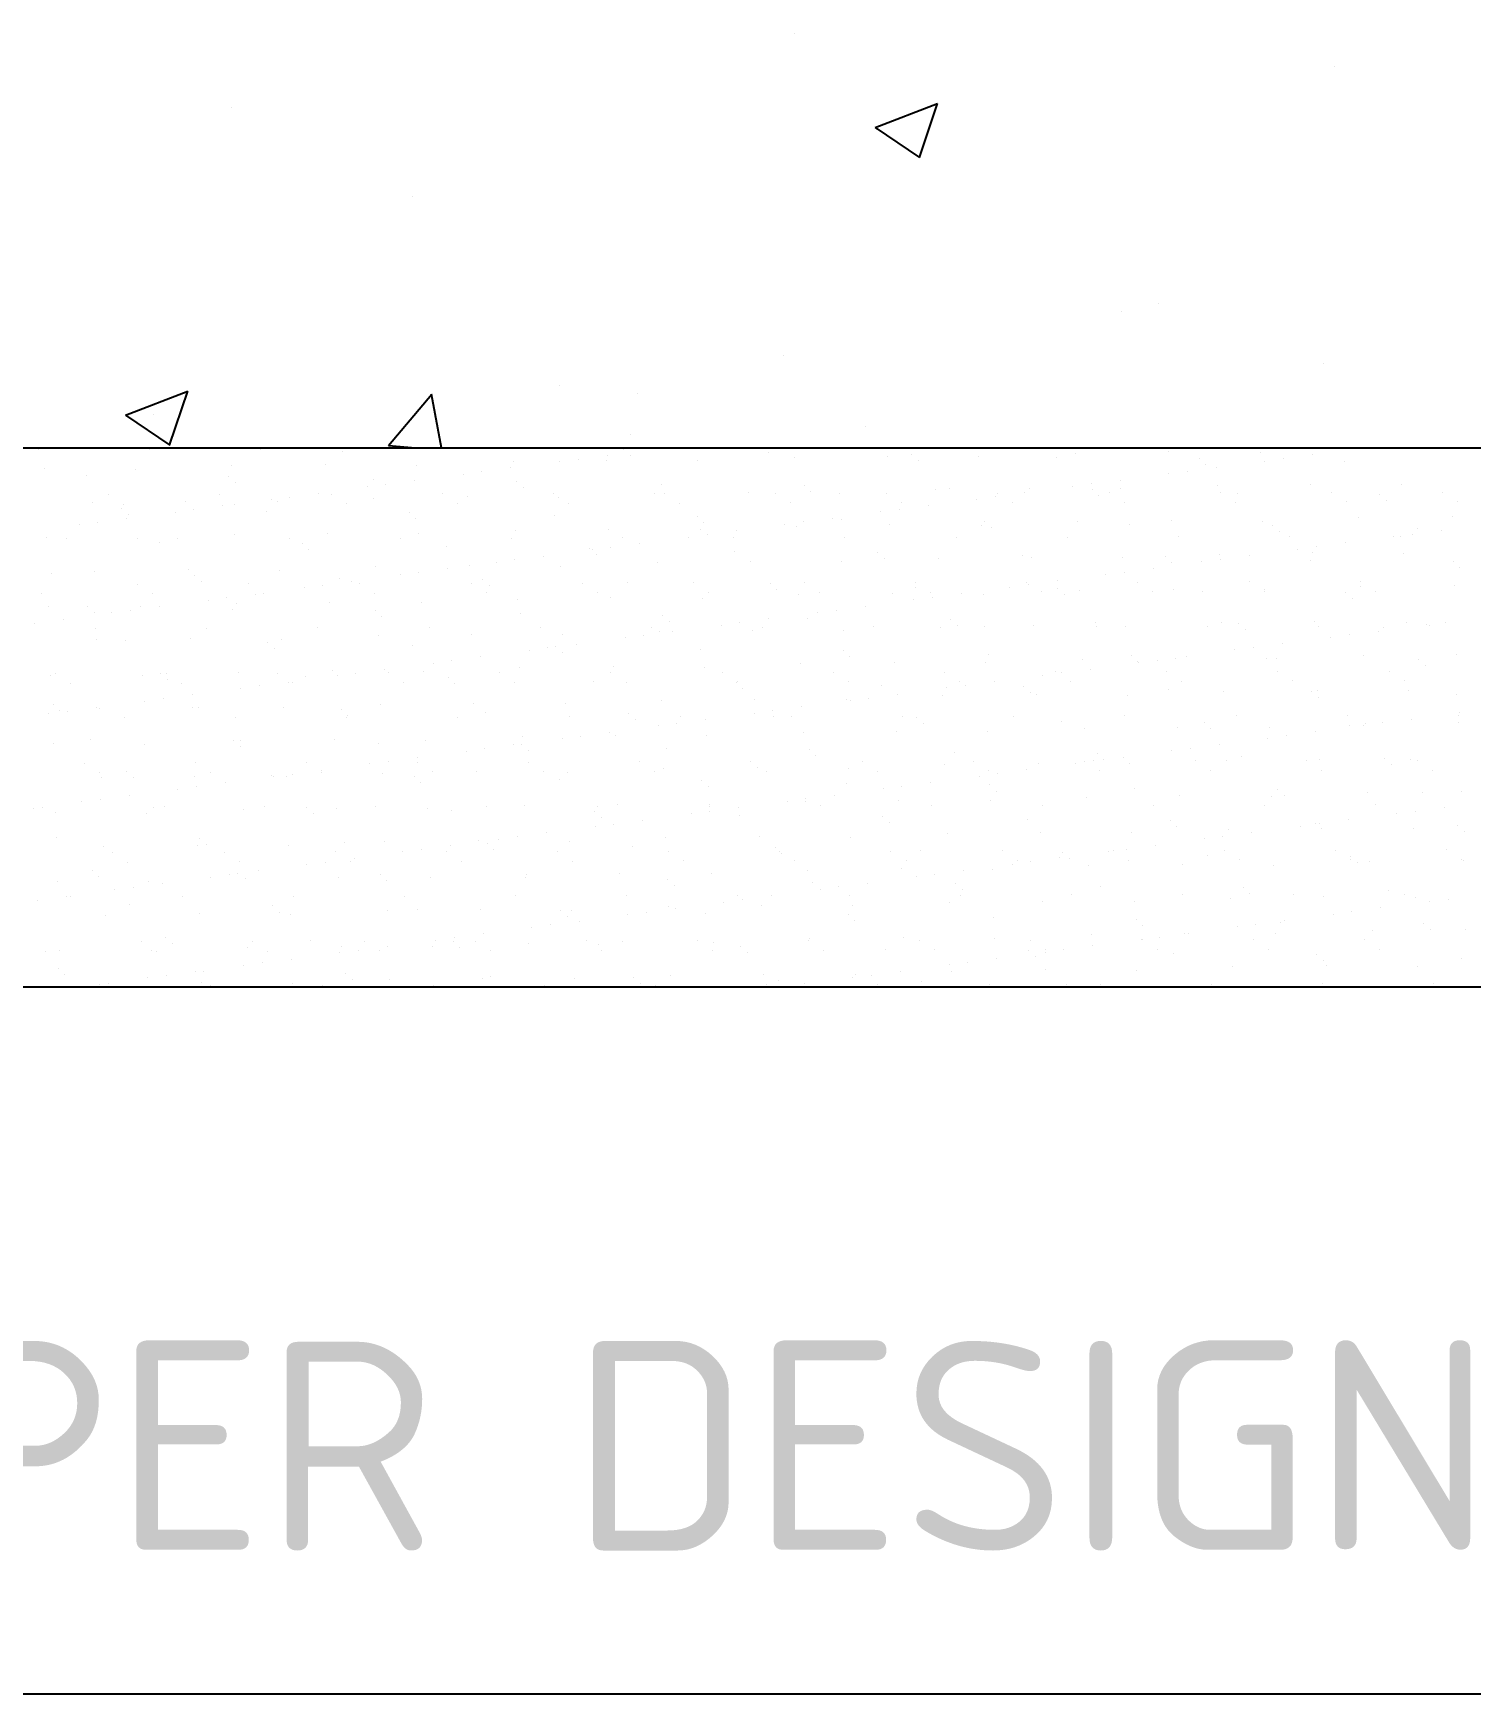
# Model space of a CAD drawing. Header units: metres. Extents: x 516 to 666, y 54 to 108.
# Drawn here: x 596.3427 to 596.6788, y 86.6701 to 87.0582 of the extents above; entities that cross this region are included whole.
import ezdxf

# ---------------------------------------------------------------- set-up
doc = ezdxf.new("R2010")
doc.units = ezdxf.units.M
doc.header["$LTSCALE"] = 30
doc.header["$MEASUREMENT"] = 0
doc.layers.get('0').update_dxf_attribs({"linetype": 'CONTINUOUS'})
doc.styles.add('dim', font='isocpeur.ttf')

msp = doc.modelspace()

# ---------------------------------------------------------------- linework, layer by layer
for p, q in [((596.52079, 87.05823), (596.52079, 87.05823)), ((596.64694, 87.05043), (596.64694, 87.05043)), ((596.38903, 87.04089), (596.38903, 87.04089)), ((596.53958, 87.03621), (596.55419, 87.04182)), ((596.54992, 87.02921), (596.55415, 87.04182)), ((596.53958, 87.03621), (596.54996, 87.02921)), ((596.53982, 87.03574), (596.53982, 87.03574)), ((596.43147, 87.0201), (596.43147, 87.0201)), ((596.59714, 86.99323), (596.59714, 86.99323)), ((596.60578, 86.99496), (596.60578, 86.99496)), ((596.51813, 86.98283), (596.51813, 86.98283)), ((596.6444, 86.98098), (596.6444, 86.98098)), ((596.36429, 86.96892), (596.3789, 86.97453)), ((596.37464, 86.96193), (596.37887, 86.97453)), ((596.42584, 86.96188), (596.4359, 86.97387)), ((596.43818, 86.96133), (596.43587, 86.97387)), ((596.4659, 86.97595), (596.4659, 86.97595)), ((596.48412, 86.97407), (596.48412, 86.97407)), ((596.36429, 86.96892), (596.37467, 86.96192)), ((596.37095, 86.96904), (596.37095, 86.96904)), ((596.53729, 86.96629), (596.53729, 86.96629)), ((595.9055, 86.96133), (596.98572, 86.96133)), ((596.34386, 86.96092), (596.34386, 86.96092)), ((596.36985, 86.96097), (596.36985, 86.96097)), ((596.39583, 86.96102), (596.39583, 86.96102)), ((596.42182, 86.96106), (596.42182, 86.96106)), ((596.42584, 86.96188), (596.43212, 86.96133)), ((596.44745, 86.96116), (596.44745, 86.96116)), ((596.44781, 86.96111), (596.44781, 86.96111)), ((596.47379, 86.96116), (596.47379, 86.96116)), ((596.48085, 86.96087), (596.48085, 86.96087)), ((596.48231, 86.96433), (596.48231, 86.96433)), ((596.48824, 86.96107), (596.48824, 86.96107)), ((596.49978, 86.96121), (596.49978, 86.96121)), ((596.52577, 86.96125), (596.52577, 86.96125)), ((596.55175, 86.9613), (596.55175, 86.9613)), ((596.65211, 86.96108), (596.65211, 86.96108)), ((596.65317, 86.96117), (596.65317, 86.96117)), ((596.3892, 86.95713), (596.3892, 86.95713)), ((596.41104, 86.95741), (596.41104, 86.95741)), ((596.41511, 86.96048), (596.41511, 86.96048)), ((596.43239, 86.9573), (596.43239, 86.9573)), ((596.45493, 86.95812), (596.45493, 86.95812)), ((596.46577, 86.95811), (596.46577, 86.95811)), ((596.47012, 86.95868), (596.47012, 86.95868)), ((596.47677, 86.9584), (596.47677, 86.9584)), ((596.4769, 86.95957), (596.4769, 86.95957)), ((596.48238, 86.95946), (596.48238, 86.95946)), ((596.49812, 86.95829), (596.49812, 86.95829)), ((596.51473, 86.96013), (596.51473, 86.96013)), ((596.52065, 86.9591), (596.52065, 86.9591)), ((596.5425, 86.95938), (596.5425, 86.95938)), ((596.54812, 86.95984), (596.54812, 86.95984)), ((596.54966, 86.95843), (596.54966, 86.95843)), ((596.56384, 86.95928), (596.56384, 86.95928)), ((596.582, 86.95911), (596.582, 86.95911)), ((596.58638, 86.96009), (596.58638, 86.96009)), ((596.60823, 86.96037), (596.60823, 86.96037)), ((596.61539, 86.95882), (596.61539, 86.95882)), ((596.61693, 86.95741), (596.61693, 86.95741)), ((596.62957, 86.96027), (596.62957, 86.96027)), ((596.6307, 86.95822), (596.6307, 86.95822)), ((596.63505, 86.95879), (596.63505, 86.95879)), ((596.64183, 86.95968), (596.64183, 86.95968)), ((596.64928, 86.95808), (596.64928, 86.95808)), ((596.34531, 86.95642), (596.34531, 86.95642)), ((596.35509, 86.95486), (596.35509, 86.95486)), ((596.36666, 86.95632), (596.36666, 86.95632)), ((596.38849, 86.95457), (596.38849, 86.95457)), ((596.39002, 86.95316), (596.39002, 86.95316)), ((596.42237, 86.95383), (596.42237, 86.95383)), ((596.43198, 86.95366), (596.43198, 86.95366)), ((596.44331, 86.95515), (596.44331, 86.95515)), ((596.44766, 86.95572), (596.44766, 86.95572)), ((596.45444, 86.95662), (596.45444, 86.95662)), ((596.45576, 86.95354), (596.45576, 86.95354)), ((596.59691, 86.95377), (596.59691, 86.95377)), ((596.60824, 86.95526), (596.60824, 86.95526)), ((596.61259, 86.95583), (596.61259, 86.95583)), ((596.61937, 86.95672), (596.61937, 86.95672)), ((596.3604, 86.95039), (596.3604, 86.95039)), ((596.38638, 86.95043), (596.38638, 86.95043)), ((596.39839, 86.94924), (596.39839, 86.94924)), ((596.40273, 86.94981), (596.40273, 86.94981)), ((596.40952, 86.9507), (596.40952, 86.9507)), ((596.41237, 86.95048), (596.41237, 86.95048)), ((596.42085, 86.95219), (596.42085, 86.95219)), ((596.42232, 86.94958), (596.42232, 86.94958)), ((596.42519, 86.95277), (596.42519, 86.95277)), ((596.43836, 86.95053), (596.43836, 86.95053)), ((596.44417, 86.94986), (596.44417, 86.94986)), ((596.4573, 86.95214), (596.4573, 86.95214)), ((596.46435, 86.95058), (596.46435, 86.95058)), ((596.46551, 86.94976), (596.46551, 86.94976)), ((596.48805, 86.95057), (596.48805, 86.95057)), ((596.48964, 86.95281), (596.48964, 86.95281)), ((596.49033, 86.95062), (596.49033, 86.95062)), ((596.5099, 86.95085), (596.5099, 86.95085)), ((596.51632, 86.95067), (596.51632, 86.95067)), ((596.52303, 86.95252), (596.52303, 86.95252)), ((596.52457, 86.95111), (596.52457, 86.95111)), ((596.53124, 86.95075), (596.53124, 86.95075)), ((596.54231, 86.95072), (596.54231, 86.95072)), ((596.55378, 86.95156), (596.55378, 86.95156)), ((596.55692, 86.95178), (596.55692, 86.95178)), ((596.56332, 86.94934), (596.56332, 86.94934)), ((596.56766, 86.94992), (596.56766, 86.94992)), ((596.56829, 86.95076), (596.56829, 86.95076)), ((596.57445, 86.95081), (596.57445, 86.95081)), ((596.57562, 86.95184), (596.57562, 86.95184)), ((596.58578, 86.9523), (596.58578, 86.9523)), ((596.59012, 86.95287), (596.59012, 86.95287)), ((596.59031, 86.9515), (596.59031, 86.9515)), ((596.59185, 86.95009), (596.59185, 86.95009)), ((596.59428, 86.95081), (596.59428, 86.95081)), ((596.59697, 86.95174), (596.59697, 86.95174)), ((596.61951, 86.95255), (596.61951, 86.95255)), ((596.62027, 86.95086), (596.62027, 86.95086)), ((596.62419, 86.95076), (596.62419, 86.95076)), ((596.64135, 86.95283), (596.64135, 86.95283)), ((596.64625, 86.95091), (596.64625, 86.95091)), ((596.65758, 86.95047), (596.65758, 86.95047)), ((596.6627, 86.95272), (596.6627, 86.95272)), ((596.67224, 86.95095), (596.67224, 86.95095)), ((596.3566, 86.94859), (596.3566, 86.94859)), ((596.3634, 86.94725), (596.3634, 86.94725)), ((596.36392, 86.94814), (596.36392, 86.94814)), ((596.36494, 86.94584), (596.36494, 86.94584)), ((596.37593, 86.94628), (596.37593, 86.94628)), ((596.37844, 86.94887), (596.37844, 86.94887)), ((596.38027, 86.94685), (596.38027, 86.94685)), ((596.38705, 86.94775), (596.38705, 86.94775)), ((596.3899, 86.94819), (596.3899, 86.94819)), ((596.39728, 86.94651), (596.39728, 86.94651)), ((596.39979, 86.94877), (596.39979, 86.94877)), ((596.41589, 86.94824), (596.41589, 86.94824)), ((596.43067, 86.94622), (596.43067, 86.94622)), ((596.44188, 86.94829), (596.44188, 86.94829)), ((596.46456, 86.94548), (596.46456, 86.94548)), ((596.46786, 86.94833), (596.46786, 86.94833)), ((596.49385, 86.94838), (596.49385, 86.94838)), ((596.51984, 86.94843), (596.51984, 86.94843)), ((596.54086, 86.94639), (596.54086, 86.94639)), ((596.5452, 86.94696), (596.5452, 86.94696)), ((596.54583, 86.94848), (596.54583, 86.94848)), ((596.55198, 86.94785), (596.55198, 86.94785)), ((596.57181, 86.94852), (596.57181, 86.94852)), ((596.5978, 86.94857), (596.5978, 86.94857)), ((596.62379, 86.94862), (596.62379, 86.94862)), ((596.64977, 86.94866), (596.64977, 86.94866)), ((596.65912, 86.94906), (596.65912, 86.94906)), ((596.67448, 86.94528), (596.67448, 86.94528)), ((596.67576, 86.94871), (596.67576, 86.94871)), ((596.35346, 86.94332), (596.35346, 86.94332)), ((596.35781, 86.94389), (596.35781, 86.94389)), ((596.36459, 86.94479), (596.36459, 86.94479)), ((596.41157, 86.94133), (596.41157, 86.94133)), ((596.43221, 86.94481), (596.43221, 86.94481)), ((596.45545, 86.94204), (596.45545, 86.94204)), ((596.47729, 86.94232), (596.47729, 86.94232)), ((596.49795, 86.9452), (596.49795, 86.9452)), ((596.49864, 86.94221), (596.49864, 86.94221)), ((596.49949, 86.94379), (596.49949, 86.94379)), ((596.50706, 86.94194), (596.50706, 86.94194)), ((596.51839, 86.94343), (596.51839, 86.94343)), ((596.52118, 86.94303), (596.52118, 86.94303)), ((596.52274, 86.944), (596.52274, 86.944)), ((596.52952, 86.9449), (596.52952, 86.9449)), ((596.53183, 86.94446), (596.53183, 86.94446)), ((596.54302, 86.9433), (596.54302, 86.9433)), ((596.56437, 86.9432), (596.56437, 86.9432)), ((596.56522, 86.94417), (596.56522, 86.94417)), ((596.56676, 86.94276), (596.56676, 86.94276)), ((596.58691, 86.94401), (596.58691, 86.94401)), ((596.59911, 86.94343), (596.59911, 86.94343)), ((596.60875, 86.94429), (596.60875, 86.94429)), ((596.6301, 86.94419), (596.6301, 86.94419)), ((596.6325, 86.94315), (596.6325, 86.94315)), ((596.63404, 86.94174), (596.63404, 86.94174)), ((596.65264, 86.945), (596.65264, 86.945)), ((596.66638, 86.94241), (596.66638, 86.94241)), ((596.67199, 86.94205), (596.67199, 86.94205)), ((596.34584, 86.94034), (596.34584, 86.94034)), ((596.3506, 86.94003), (596.3506, 86.94003)), ((596.36718, 86.94024), (596.36718, 86.94024)), ((596.3722, 86.93918), (596.3722, 86.93918)), ((596.37659, 86.94007), (596.37659, 86.94007)), ((596.38972, 86.94105), (596.38972, 86.94105)), ((596.40257, 86.94012), (596.40257, 86.94012)), ((596.40559, 86.9389), (596.40559, 86.9389)), ((596.40713, 86.93749), (596.40713, 86.93749)), ((596.42856, 86.94017), (596.42856, 86.94017)), ((596.43291, 86.94123), (596.43291, 86.94123)), ((596.43947, 86.93816), (596.43947, 86.93816)), ((596.45455, 86.94022), (596.45455, 86.94022)), ((596.47286, 86.93787), (596.47286, 86.93787)), ((596.47347, 86.93752), (596.47347, 86.93752)), ((596.47781, 86.93809), (596.47781, 86.93809)), ((596.48053, 86.94026), (596.48053, 86.94026)), ((596.4846, 86.93898), (596.4846, 86.93898)), ((596.49593, 86.94047), (596.49593, 86.94047)), ((596.50027, 86.94105), (596.50027, 86.94105)), ((596.50652, 86.94031), (596.50652, 86.94031)), ((596.53251, 86.94036), (596.53251, 86.94036)), ((596.55849, 86.9404), (596.55849, 86.9404)), ((596.58448, 86.94045), (596.58448, 86.94045)), ((596.61047, 86.9405), (596.61047, 86.9405)), ((596.63645, 86.94055), (596.63645, 86.94055)), ((596.6384, 86.93762), (596.6384, 86.93762)), ((596.64274, 86.9382), (596.64274, 86.9382)), ((596.64953, 86.93909), (596.64953, 86.93909)), ((596.66086, 86.94058), (596.66086, 86.94058)), ((596.66244, 86.94059), (596.66244, 86.94059)), ((596.6652, 86.94115), (596.6652, 86.94115)), ((596.44469, 86.93378), (596.44469, 86.93378)), ((596.45101, 86.93456), (596.45101, 86.93456)), ((596.45535, 86.93513), (596.45535, 86.93513)), ((596.46213, 86.93602), (596.46213, 86.93602)), ((596.46604, 86.93368), (596.46604, 86.93368)), ((596.4744, 86.93646), (596.4744, 86.93646)), ((596.48858, 86.93449), (596.48858, 86.93449)), ((596.50675, 86.93713), (596.50675, 86.93713)), ((596.51042, 86.93477), (596.51042, 86.93477)), ((596.53177, 86.93467), (596.53177, 86.93467)), ((596.54014, 86.93685), (596.54014, 86.93685)), ((596.54168, 86.93544), (596.54168, 86.93544)), ((596.55431, 86.93548), (596.55431, 86.93548)), ((596.57402, 86.93611), (596.57402, 86.93611)), ((596.57615, 86.93576), (596.57615, 86.93576)), ((596.5975, 86.93566), (596.5975, 86.93566)), ((596.60741, 86.93582), (596.60741, 86.93582)), ((596.60895, 86.93441), (596.60895, 86.93441)), ((596.61594, 86.93467), (596.61594, 86.93467)), ((596.62003, 86.93647), (596.62003, 86.93647)), ((596.62028, 86.93524), (596.62028, 86.93524)), ((596.62706, 86.93613), (596.62706, 86.93613)), ((596.6413, 86.93508), (596.6413, 86.93508)), ((596.64188, 86.93675), (596.64188, 86.93675)), ((596.66322, 86.93664), (596.66322, 86.93664)), ((596.67469, 86.9348), (596.67469, 86.9348)), ((596.34711, 86.93186), (596.34711, 86.93186)), ((596.35712, 86.93252), (596.35712, 86.93252)), ((596.37896, 86.93279), (596.37896, 86.93279)), ((596.3805, 86.93157), (596.3805, 86.93157)), ((596.38204, 86.93016), (596.38204, 86.93016)), ((596.40031, 86.93269), (596.40031, 86.93269)), ((596.41439, 86.93083), (596.41439, 86.93083)), ((596.41721, 86.93011), (596.41721, 86.93011)), ((596.42285, 86.9335), (596.42285, 86.9335)), ((596.42854, 86.9316), (596.42854, 86.9316)), ((596.43289, 86.93217), (596.43289, 86.93217)), ((596.43967, 86.93307), (596.43967, 86.93307)), ((596.44778, 86.93055), (596.44778, 86.93055)), ((596.48166, 86.92981), (596.48166, 86.92981)), ((596.49707, 86.92973), (596.49707, 86.92973)), ((596.52306, 86.92977), (596.52306, 86.92977)), ((596.54905, 86.92982), (596.54905, 86.92982)), ((596.57503, 86.92987), (596.57503, 86.92987)), ((596.58214, 86.93022), (596.58214, 86.93022)), ((596.59347, 86.93171), (596.59347, 86.93171)), ((596.59782, 86.93228), (596.59782, 86.93228)), ((596.60102, 86.92992), (596.60102, 86.92992)), ((596.6046, 86.93317), (596.6046, 86.93317)), ((596.62701, 86.92996), (596.62701, 86.92996)), ((596.65299, 86.93001), (596.65299, 86.93001)), ((596.67623, 86.93339), (596.67623, 86.93339)), ((596.34467, 86.9272), (596.34467, 86.9272)), ((596.36714, 86.92949), (596.36714, 86.92949)), ((596.37066, 86.92725), (596.37066, 86.92725)), ((596.38796, 86.92626), (596.38796, 86.92626)), ((596.39312, 86.92954), (596.39312, 86.92954)), ((596.39475, 86.92715), (596.39475, 86.92715)), ((596.39664, 86.9273), (596.39664, 86.9273)), ((596.40608, 86.92864), (596.40608, 86.92864)), ((596.41042, 86.92922), (596.41042, 86.92922)), ((596.41911, 86.92958), (596.41911, 86.92958)), ((596.42263, 86.92734), (596.42263, 86.92734)), ((596.4451, 86.92963), (596.4451, 86.92963)), ((596.44862, 86.92739), (596.44862, 86.92739)), ((596.44932, 86.92914), (596.44932, 86.92914)), ((596.45598, 86.92596), (596.45598, 86.92596)), ((596.47108, 86.92968), (596.47108, 86.92968)), ((596.4746, 86.92744), (596.4746, 86.92744)), ((596.47782, 86.92624), (596.47782, 86.92624)), ((596.49917, 86.92613), (596.49917, 86.92613)), ((596.50059, 86.92748), (596.50059, 86.92748)), ((596.51505, 86.92952), (596.51505, 86.92952)), ((596.51659, 86.92811), (596.51659, 86.92811)), ((596.5217, 86.92695), (596.5217, 86.92695)), ((596.52658, 86.92753), (596.52658, 86.92753)), ((596.54355, 86.92723), (596.54355, 86.92723)), ((596.54894, 86.92879), (596.54894, 86.92879)), ((596.55256, 86.92758), (596.55256, 86.92758)), ((596.55289, 86.92637), (596.55289, 86.92637)), ((596.55968, 86.92726), (596.55968, 86.92726)), ((596.56489, 86.92712), (596.56489, 86.92712)), ((596.57101, 86.92875), (596.57101, 86.92875)), ((596.57535, 86.92932), (596.57535, 86.92932)), ((596.57855, 86.92763), (596.57855, 86.92763)), ((596.58233, 86.9285), (596.58233, 86.9285)), ((596.58387, 86.92709), (596.58387, 86.92709)), ((596.58743, 86.92794), (596.58743, 86.92794)), ((596.60454, 86.92767), (596.60454, 86.92767)), ((596.60928, 86.92821), (596.60928, 86.92821)), ((596.61621, 86.92776), (596.61621, 86.92776)), ((596.63053, 86.92772), (596.63053, 86.92772)), ((596.63062, 86.92811), (596.63062, 86.92811)), ((596.6496, 86.92747), (596.6496, 86.92747)), ((596.65114, 86.92606), (596.65114, 86.92606)), ((596.65316, 86.92892), (596.65316, 86.92892)), ((596.65651, 86.92777), (596.65651, 86.92777)), ((596.675, 86.9292), (596.675, 86.9292)), ((596.34636, 86.92426), (596.34636, 86.92426)), ((596.35542, 86.92425), (596.35542, 86.92425)), ((596.35696, 86.92284), (596.35696, 86.92284)), ((596.36116, 86.92273), (596.36116, 86.92273)), ((596.3655, 86.9233), (596.3655, 86.9233)), ((596.36771, 86.92416), (596.36771, 86.92416)), ((596.37228, 86.92419), (596.37228, 86.92419)), ((596.38362, 86.92569), (596.38362, 86.92569)), ((596.3893, 86.92351), (596.3893, 86.92351)), ((596.39025, 86.92497), (596.39025, 86.92497)), ((596.41209, 86.92525), (596.41209, 86.92525)), ((596.42269, 86.92322), (596.42269, 86.92322)), ((596.43344, 86.92515), (596.43344, 86.92515)), ((596.45658, 86.92249), (596.45658, 86.92249)), ((596.48997, 86.9222), (596.48997, 86.9222)), ((596.52609, 86.92284), (596.52609, 86.92284)), ((596.53043, 86.92341), (596.53043, 86.92341)), ((596.53721, 86.9243), (596.53721, 86.9243)), ((596.54855, 86.92579), (596.54855, 86.92579)), ((596.34304, 86.92034), (596.34304, 86.92034)), ((596.34982, 86.92124), (596.34982, 86.92124)), ((596.35734, 86.91913), (596.35734, 86.91913)), ((596.38332, 86.91918), (596.38332, 86.91918)), ((596.40931, 86.91922), (596.40931, 86.91922)), ((596.42423, 86.92181), (596.42423, 86.92181)), ((596.4353, 86.91927), (596.4353, 86.91927)), ((596.46129, 86.91932), (596.46129, 86.91932)), ((596.48727, 86.91937), (596.48727, 86.91937)), ((596.4891, 86.91841), (596.4891, 86.91841)), ((596.49151, 86.92079), (596.49151, 86.92079)), ((596.49229, 86.91839), (596.49229, 86.91839)), ((596.50362, 86.91988), (596.50362, 86.91988)), ((596.50797, 86.92045), (596.50797, 86.92045)), ((596.51095, 86.91869), (596.51095, 86.91869)), ((596.51326, 86.91941), (596.51326, 86.91941)), ((596.51475, 86.92135), (596.51475, 86.92135)), ((596.52385, 86.92146), (596.52385, 86.92146)), ((596.53229, 86.91859), (596.53229, 86.91859)), ((596.53925, 86.91946), (596.53925, 86.91946)), ((596.55483, 86.9194), (596.55483, 86.9194)), ((596.55724, 86.92117), (596.55724, 86.92117)), ((596.55878, 86.91977), (596.55878, 86.91977)), ((596.56523, 86.91951), (596.56523, 86.91951)), ((596.57668, 86.91968), (596.57668, 86.91968)), ((596.59113, 86.92044), (596.59113, 86.92044)), ((596.59122, 86.91956), (596.59122, 86.91956)), ((596.59802, 86.91958), (596.59802, 86.91958)), ((596.61721, 86.9196), (596.61721, 86.9196)), ((596.62056, 86.92039), (596.62056, 86.92039)), ((596.62452, 86.92015), (596.62452, 86.92015)), ((596.62606, 86.91874), (596.62606, 86.91874)), ((596.6424, 86.92067), (596.6424, 86.92067)), ((596.64319, 86.91965), (596.64319, 86.91965)), ((596.65722, 86.9185), (596.65722, 86.9185)), ((596.6584, 86.91941), (596.6584, 86.91941)), ((596.66375, 86.92057), (596.66375, 86.92057)), ((596.66855, 86.91999), (596.66855, 86.91999)), ((596.66918, 86.9197), (596.66918, 86.9197)), ((596.6729, 86.92056), (596.6729, 86.92056)), ((596.35765, 86.91644), (596.35765, 86.91644)), ((596.36422, 86.91619), (596.36422, 86.91619)), ((596.37949, 86.91672), (596.37949, 86.91672)), ((596.39761, 86.9159), (596.39761, 86.9159)), ((596.39915, 86.91449), (596.39915, 86.91449)), ((596.40084, 86.91661), (596.40084, 86.91661)), ((596.42338, 86.91742), (596.42338, 86.91742)), ((596.43149, 86.91516), (596.43149, 86.91516)), ((596.44522, 86.9177), (596.44522, 86.9177)), ((596.46304, 86.91454), (596.46304, 86.91454)), ((596.46488, 86.91488), (596.46488, 86.91488)), ((596.46657, 86.9176), (596.46657, 86.9176)), ((596.46983, 86.91543), (596.46983, 86.91543)), ((596.48116, 86.91692), (596.48116, 86.91692)), ((596.48551, 86.91749), (596.48551, 86.91749)), ((596.62797, 86.91465), (596.62797, 86.91465)), ((596.63476, 86.91554), (596.63476, 86.91554)), ((596.64609, 86.91703), (596.64609, 86.91703)), ((596.65044, 86.9176), (596.65044, 86.9176)), ((596.43624, 86.91101), (596.43624, 86.91101)), ((596.44058, 86.91158), (596.44058, 86.91158)), ((596.44737, 86.91247), (596.44737, 86.91247)), ((596.4587, 86.91397), (596.4587, 86.91397)), ((596.46642, 86.91347), (596.46642, 86.91347)), ((596.49877, 86.91414), (596.49877, 86.91414)), ((596.52223, 86.91087), (596.52223, 86.91087)), ((596.53216, 86.91385), (596.53216, 86.91385)), ((596.53369, 86.91244), (596.53369, 86.91244)), ((596.54407, 86.91115), (596.54407, 86.91115)), ((596.56542, 86.91104), (596.56542, 86.91104)), ((596.56604, 86.91311), (596.56604, 86.91311)), ((596.58796, 86.91186), (596.58796, 86.91186)), ((596.59943, 86.91283), (596.59943, 86.91283)), ((596.60097, 86.91142), (596.60097, 86.91142)), ((596.60117, 86.91112), (596.60117, 86.91112)), ((596.60551, 86.91169), (596.60551, 86.91169)), ((596.6098, 86.91213), (596.6098, 86.91213)), ((596.6123, 86.91258), (596.6123, 86.91258)), ((596.62363, 86.91407), (596.62363, 86.91407)), ((596.63115, 86.91203), (596.63115, 86.91203)), ((596.63331, 86.91209), (596.63331, 86.91209)), ((596.65369, 86.91284), (596.65369, 86.91284)), ((596.66671, 86.9118), (596.66671, 86.9118)), ((596.66824, 86.91039), (596.66824, 86.91039)), ((596.67553, 86.91312), (596.67553, 86.91312)), ((596.34689, 86.90818), (596.34689, 86.90818)), ((596.34789, 86.90855), (596.34789, 86.90855)), ((596.36824, 86.90808), (596.36824, 86.90808)), ((596.37252, 86.90858), (596.37252, 86.90858)), ((596.37388, 86.90859), (596.37388, 86.90859)), ((596.37406, 86.90717), (596.37406, 86.90717)), ((596.39077, 86.90889), (596.39077, 86.90889)), ((596.39986, 86.90864), (596.39986, 86.90864)), ((596.40244, 86.90656), (596.40244, 86.90656)), ((596.40338, 86.9064), (596.40338, 86.9064)), ((596.40641, 86.90784), (596.40641, 86.90784)), ((596.41262, 86.90917), (596.41262, 86.90917)), ((596.41378, 86.90805), (596.41378, 86.90805)), ((596.41812, 86.90862), (596.41812, 86.90862)), ((596.4249, 86.90952), (596.4249, 86.90952)), ((596.42585, 86.90869), (596.42585, 86.90869)), ((596.42937, 86.90645), (596.42937, 86.90645)), ((596.43396, 86.90907), (596.43396, 86.90907)), ((596.4398, 86.90755), (596.4398, 86.90755)), ((596.45184, 86.90874), (596.45184, 86.90874)), ((596.45536, 86.90649), (596.45536, 86.90649)), ((596.4565, 86.90988), (596.4565, 86.90988)), ((596.47368, 86.90681), (596.47368, 86.90681)), ((596.47782, 86.90878), (596.47782, 86.90878)), ((596.47835, 86.91016), (596.47835, 86.91016)), ((596.48134, 86.90654), (596.48134, 86.90654)), ((596.49969, 86.91006), (596.49969, 86.91006)), ((596.50381, 86.90883), (596.50381, 86.90883)), ((596.50707, 86.90653), (596.50707, 86.90653)), ((596.50733, 86.90659), (596.50733, 86.90659)), ((596.5298, 86.90888), (596.5298, 86.90888)), ((596.53332, 86.90664), (596.53332, 86.90664)), ((596.55579, 86.90892), (596.55579, 86.90892)), ((596.5593, 86.90668), (596.5593, 86.90668)), ((596.56737, 86.90667), (596.56737, 86.90667)), ((596.57871, 86.90816), (596.57871, 86.90816)), ((596.58177, 86.90897), (596.58177, 86.90897)), ((596.58305, 86.90873), (596.58305, 86.90873)), ((596.58529, 86.90673), (596.58529, 86.90673)), ((596.58983, 86.90962), (596.58983, 86.90962)), ((596.60776, 86.90902), (596.60776, 86.90902)), ((596.61128, 86.90678), (596.61128, 86.90678)), ((596.63375, 86.90907), (596.63375, 86.90907)), ((596.63726, 86.90682), (596.63726, 86.90682)), ((596.65973, 86.90911), (596.65973, 86.90911)), ((596.66325, 86.90687), (596.66325, 86.90687)), ((596.35141, 86.9063), (596.35141, 86.9063)), ((596.37319, 86.90271), (596.37319, 86.90271)), ((596.3774, 86.90635), (596.3774, 86.90635)), ((596.37998, 86.9036), (596.37998, 86.9036)), ((596.39131, 86.90509), (596.39131, 86.90509)), ((596.39566, 86.90567), (596.39566, 86.90567)), ((596.44133, 86.90614), (596.44133, 86.90614)), ((596.50861, 86.90512), (596.50861, 86.90512)), ((596.51147, 86.90261), (596.51147, 86.90261)), ((596.53282, 86.90251), (596.53282, 86.90251)), ((596.53812, 86.90282), (596.53812, 86.90282)), ((596.54095, 86.90579), (596.54095, 86.90579)), ((596.54491, 86.90371), (596.54491, 86.90371)), ((596.55536, 86.90332), (596.55536, 86.90332)), ((596.55624, 86.9052), (596.55624, 86.9052)), ((596.56059, 86.90577), (596.56059, 86.90577)), ((596.57435, 86.9055), (596.57435, 86.9055)), ((596.57588, 86.90409), (596.57588, 86.90409)), ((596.5772, 86.9036), (596.5772, 86.9036)), ((596.59855, 86.9035), (596.59855, 86.9035)), ((596.60823, 86.90476), (596.60823, 86.90476)), ((596.62109, 86.90431), (596.62109, 86.90431)), ((596.64162, 86.90448), (596.64162, 86.90448)), ((596.64293, 86.90459), (596.64293, 86.90459)), ((596.64316, 86.90307), (596.64316, 86.90307)), ((596.66428, 86.90449), (596.66428, 86.90449)), ((596.6755, 86.90374), (596.6755, 86.90374)), ((596.34639, 86.89918), (596.34639, 86.89918)), ((596.34744, 86.90125), (596.34744, 86.90125)), ((596.34897, 86.89984), (596.34897, 86.89984)), ((596.35073, 86.89975), (596.35073, 86.89975)), ((596.35752, 86.90064), (596.35752, 86.90064)), ((596.35817, 86.90036), (596.35817, 86.90036)), ((596.36885, 86.90214), (596.36885, 86.90214)), ((596.38002, 86.90064), (596.38002, 86.90064)), ((596.38132, 86.90051), (596.38132, 86.90051)), ((596.40136, 86.90053), (596.40136, 86.90053)), ((596.41471, 86.90023), (596.41471, 86.90023)), ((596.41625, 86.89882), (596.41625, 86.89882)), ((596.4239, 86.90135), (596.4239, 86.90135)), ((596.44574, 86.90162), (596.44574, 86.90162)), ((596.44859, 86.89949), (596.44859, 86.89949)), ((596.46709, 86.90152), (596.46709, 86.90152)), ((596.48199, 86.8992), (596.48199, 86.8992)), ((596.48963, 86.90233), (596.48963, 86.90233)), ((596.51132, 86.89929), (596.51132, 86.89929)), ((596.51566, 86.89986), (596.51566, 86.89986)), ((596.52245, 86.90075), (596.52245, 86.90075)), ((596.53378, 86.90224), (596.53378, 86.90224)), ((596.59796, 86.89866), (596.59796, 86.89866)), ((596.62395, 86.89871), (596.62395, 86.89871)), ((596.64993, 86.89875), (596.64993, 86.89875)), ((596.67592, 86.8988), (596.67592, 86.8988)), ((596.67625, 86.89939), (596.67625, 86.89939)), ((596.36408, 86.89823), (596.36408, 86.89823)), ((596.39006, 86.89828), (596.39006, 86.89828)), ((596.41605, 86.89833), (596.41605, 86.89833)), ((596.44204, 86.89838), (596.44204, 86.89838)), ((596.46802, 86.89842), (596.46802, 86.89842)), ((596.47752, 86.89484), (596.47752, 86.89484)), ((596.48352, 86.89779), (596.48352, 86.89779)), ((596.48886, 86.89633), (596.48886, 86.89633)), ((596.4932, 86.8969), (596.4932, 86.8969)), ((596.49401, 86.89847), (596.49401, 86.89847)), ((596.49998, 86.8978), (596.49998, 86.8978)), ((596.51587, 86.89846), (596.51587, 86.89846)), ((596.52, 86.89852), (596.52, 86.89852)), ((596.52276, 86.89479), (596.52276, 86.89479)), ((596.5446, 86.89507), (596.5446, 86.89507)), ((596.54599, 86.89856), (596.54599, 86.89856)), ((596.54926, 86.89818), (596.54926, 86.89818)), ((596.5508, 86.89677), (596.5508, 86.89677)), ((596.56595, 86.89497), (596.56595, 86.89497)), ((596.57197, 86.89861), (596.57197, 86.89861)), ((596.58314, 86.89744), (596.58314, 86.89744)), ((596.58848, 86.89578), (596.58848, 86.89578)), ((596.61033, 86.89606), (596.61033, 86.89606)), ((596.61654, 86.89715), (596.61654, 86.89715)), ((596.61807, 86.89574), (596.61807, 86.89574)), ((596.63167, 86.89595), (596.63167, 86.89595)), ((596.64245, 86.89495), (596.64245, 86.89495)), ((596.65042, 86.89642), (596.65042, 86.89642)), ((596.65379, 86.89644), (596.65379, 86.89644)), ((596.65421, 86.89677), (596.65421, 86.89677)), ((596.65813, 86.89701), (596.65813, 86.89701)), ((596.66491, 86.8979), (596.66491, 86.8979)), ((596.67606, 86.89704), (596.67606, 86.89704)), ((596.34741, 86.8921), (596.34741, 86.8921)), ((596.35623, 86.89319), (596.35623, 86.89319)), ((596.36876, 86.892), (596.36876, 86.892)), ((596.38963, 86.8929), (596.38963, 86.8929)), ((596.39116, 86.89149), (596.39116, 86.89149)), ((596.3913, 86.89281), (596.3913, 86.89281)), ((596.41314, 86.89309), (596.41314, 86.89309)), ((596.42351, 86.89217), (596.42351, 86.89217)), ((596.43449, 86.89299), (596.43449, 86.89299)), ((596.44827, 86.89099), (596.44827, 86.89099)), ((596.45506, 86.89188), (596.45506, 86.89188)), ((596.4569, 86.89188), (596.4569, 86.89188)), ((596.45703, 86.8938), (596.45703, 86.8938)), ((596.46639, 86.89337), (596.46639, 86.89337)), ((596.47074, 86.89394), (596.47074, 86.89394)), ((596.47887, 86.89408), (596.47887, 86.89408)), ((596.49078, 86.89114), (596.49078, 86.89114)), ((596.50022, 86.89398), (596.50022, 86.89398)), ((596.6132, 86.89109), (596.6132, 86.89109)), ((596.61999, 86.89199), (596.61999, 86.89199)), ((596.63132, 86.89348), (596.63132, 86.89348)), ((596.63567, 86.89405), (596.63567, 86.89405)), ((596.35463, 86.88765), (596.35463, 86.88765)), ((596.38062, 86.8877), (596.38062, 86.8877)), ((596.4066, 86.88774), (596.4066, 86.88774)), ((596.42147, 86.88746), (596.42147, 86.88746)), ((596.42581, 86.88803), (596.42581, 86.88803)), ((596.43259, 86.88779), (596.43259, 86.88779)), ((596.4326, 86.88892), (596.4326, 86.88892)), ((596.44393, 86.89042), (596.44393, 86.89042)), ((596.45844, 86.89047), (596.45844, 86.89047)), ((596.45858, 86.88784), (596.45858, 86.88784)), ((596.48456, 86.88789), (596.48456, 86.88789)), ((596.51055, 86.88793), (596.51055, 86.88793)), ((596.52417, 86.89085), (596.52417, 86.89085)), ((596.52571, 86.88944), (596.52571, 86.88944)), ((596.53654, 86.88798), (596.53654, 86.88798)), ((596.55588, 86.88724), (596.55588, 86.88724)), ((596.55806, 86.89012), (596.55806, 86.89012)), ((596.56252, 86.88803), (596.56252, 86.88803)), ((596.57773, 86.88752), (596.57773, 86.88752)), ((596.5864, 86.88757), (596.5864, 86.88757)), ((596.58851, 86.88808), (596.58851, 86.88808)), ((596.59074, 86.88814), (596.59074, 86.88814)), ((596.59145, 86.88983), (596.59145, 86.88983)), ((596.59299, 86.88842), (596.59299, 86.88842)), ((596.59753, 86.88903), (596.59753, 86.88903)), ((596.59907, 86.88742), (596.59907, 86.88742)), ((596.60886, 86.89052), (596.60886, 86.89052)), ((596.6145, 86.88812), (596.6145, 86.88812)), ((596.62161, 86.88823), (596.62161, 86.88823)), ((596.62533, 86.88909), (596.62533, 86.88909)), ((596.64049, 86.88817), (596.64049, 86.88817)), ((596.64345, 86.88851), (596.64345, 86.88851)), ((596.65872, 86.8888), (596.65872, 86.8888)), ((596.66026, 86.8874), (596.66026, 86.8874)), ((596.6648, 86.88841), (596.6648, 86.88841)), ((596.66647, 86.88822), (596.66647, 86.88822)), ((596.35815, 86.88541), (596.35815, 86.88541)), ((596.3587, 86.88428), (596.3587, 86.88428)), ((596.36454, 86.88558), (596.36454, 86.88558)), ((596.36608, 86.88417), (596.36608, 86.88417)), ((596.38054, 86.88456), (596.38054, 86.88456)), ((596.38414, 86.88546), (596.38414, 86.88546)), ((596.39842, 86.88484), (596.39842, 86.88484)), ((596.39901, 86.8845), (596.39901, 86.8845)), ((596.40189, 86.88446), (596.40189, 86.88446)), ((596.40335, 86.88507), (596.40335, 86.88507)), ((596.41012, 86.8855), (596.41012, 86.8855)), ((596.41013, 86.88597), (596.41013, 86.88597)), ((596.42443, 86.88527), (596.42443, 86.88527)), ((596.43181, 86.88455), (596.43181, 86.88455)), ((596.43335, 86.88315), (596.43335, 86.88315)), ((596.43611, 86.88555), (596.43611, 86.88555)), ((596.44627, 86.88555), (596.44627, 86.88555)), ((596.4621, 86.8856), (596.4621, 86.8856)), ((596.4657, 86.88382), (596.4657, 86.88382)), ((596.46762, 86.88544), (596.46762, 86.88544)), ((596.48808, 86.88564), (596.48808, 86.88564)), ((596.49015, 86.88626), (596.49015, 86.88626)), ((596.49909, 86.88353), (596.49909, 86.88353)), ((596.512, 86.88653), (596.512, 86.88653)), ((596.51407, 86.88569), (596.51407, 86.88569)), ((596.53334, 86.88643), (596.53334, 86.88643)), ((596.54006, 86.88574), (596.54006, 86.88574)), ((596.5526, 86.88312), (596.5526, 86.88312)), ((596.56394, 86.88461), (596.56394, 86.88461)), ((596.56604, 86.88579), (596.56604, 86.88579)), ((596.56828, 86.88518), (596.56828, 86.88518)), ((596.57506, 86.88607), (596.57506, 86.88607)), ((596.59203, 86.88583), (596.59203, 86.88583)), ((596.61802, 86.88588), (596.61802, 86.88588)), ((596.644, 86.88593), (596.644, 86.88593)), ((596.66999, 86.88598), (596.66999, 86.88598)), ((596.36521, 86.88005), (596.36521, 86.88005)), ((596.37654, 86.88154), (596.37654, 86.88154)), ((596.38089, 86.88212), (596.38089, 86.88212)), ((596.38767, 86.88301), (596.38767, 86.88301)), ((596.50063, 86.88212), (596.50063, 86.88212)), ((596.52336, 86.87927), (596.52336, 86.87927)), ((596.53014, 86.88016), (596.53014, 86.88016)), ((596.53297, 86.88279), (596.53297, 86.88279)), ((596.54147, 86.88165), (596.54147, 86.88165)), ((596.54582, 86.88222), (596.54582, 86.88222)), ((596.56636, 86.88251), (596.56636, 86.88251)), ((596.5679, 86.8811), (596.5679, 86.8811)), ((596.58901, 86.8797), (596.58901, 86.8797)), ((596.60025, 86.88177), (596.60025, 86.88177)), ((596.61085, 86.87998), (596.61085, 86.87998)), ((596.6322, 86.87987), (596.6322, 86.87987)), ((596.63364, 86.88148), (596.63364, 86.88148)), ((596.63518, 86.88007), (596.63518, 86.88007)), ((596.65474, 86.88069), (596.65474, 86.88069)), ((596.66752, 86.88074), (596.66752, 86.88074)), ((596.67658, 86.88097), (596.67658, 86.88097)), ((596.34275, 86.87709), (596.34275, 86.87709)), ((596.34483, 86.87729), (596.34483, 86.87729)), ((596.34794, 86.87602), (596.34794, 86.87602)), ((596.35408, 86.87859), (596.35408, 86.87859)), ((596.35843, 86.87916), (596.35843, 86.87916)), ((596.36929, 86.87592), (596.36929, 86.87592)), ((596.37082, 86.87734), (596.37082, 86.87734)), ((596.37334, 86.87752), (596.37334, 86.87752)), ((596.39183, 86.87673), (596.39183, 86.87673)), ((596.3968, 86.87739), (596.3968, 86.87739)), ((596.40673, 86.87723), (596.40673, 86.87723)), ((596.40827, 86.87582), (596.40827, 86.87582)), ((596.41367, 86.87701), (596.41367, 86.87701)), ((596.42279, 86.87743), (596.42279, 86.87743)), ((596.43502, 86.87691), (596.43502, 86.87691)), ((596.44061, 86.87649), (596.44061, 86.87649)), ((596.44878, 86.87748), (596.44878, 86.87748)), ((596.45755, 86.87772), (596.45755, 86.87772)), ((596.474, 86.87621), (596.474, 86.87621)), ((596.47476, 86.87753), (596.47476, 86.87753)), ((596.4794, 86.878), (596.4794, 86.878)), ((596.49655, 86.87574), (596.49655, 86.87574)), ((596.50074, 86.8779), (596.50074, 86.8779)), ((596.50075, 86.87757), (596.50075, 86.87757)), ((596.50089, 86.87631), (596.50089, 86.87631)), ((596.50768, 86.8772), (596.50768, 86.8772)), ((596.50789, 86.87547), (596.50789, 86.87547)), ((596.51901, 86.87869), (596.51901, 86.87869)), ((596.52328, 86.87871), (596.52328, 86.87871)), ((596.52674, 86.87762), (596.52674, 86.87762)), ((596.54513, 86.87899), (596.54513, 86.87899)), ((596.55272, 86.87767), (596.55272, 86.87767)), ((596.56647, 86.87889), (596.56647, 86.87889)), ((596.57871, 86.87772), (596.57871, 86.87772)), ((596.6047, 86.87776), (596.6047, 86.87776)), ((596.63069, 86.87781), (596.63069, 86.87781)), ((596.65667, 86.87786), (596.65667, 86.87786)), ((596.66148, 86.87584), (596.66148, 86.87584)), ((596.66582, 86.87642), (596.66582, 86.87642)), ((596.67261, 86.87731), (596.67261, 86.87731)), ((596.47409, 86.87278), (596.47409, 86.87278)), ((596.47554, 86.8748), (596.47554, 86.8748)), ((596.47843, 86.87335), (596.47843, 86.87335)), ((596.48522, 86.87424), (596.48522, 86.87424)), ((596.54128, 86.87518), (596.54128, 86.87518)), ((596.54282, 86.87377), (596.54282, 86.87377)), ((596.57516, 86.87444), (596.57516, 86.87444)), ((596.60855, 86.87416), (596.60855, 86.87416)), ((596.61009, 86.87275), (596.61009, 86.87275)), ((596.62214, 86.87215), (596.62214, 86.87215)), ((596.63902, 86.87289), (596.63902, 86.87289)), ((596.64244, 86.87342), (596.64244, 86.87342)), ((596.64336, 86.87346), (596.64336, 86.87346)), ((596.64398, 86.87243), (596.64398, 86.87243)), ((596.65015, 86.87435), (596.65015, 86.87435)), ((596.66533, 86.87233), (596.66533, 86.87233)), ((596.67583, 86.87313), (596.67583, 86.87313)), ((596.67737, 86.87172), (596.67737, 86.87172)), ((596.34825, 86.87019), (596.34825, 86.87019)), ((596.35922, 86.8682), (596.35922, 86.8682)), ((596.38107, 86.86848), (596.38107, 86.86848)), ((596.38164, 86.86991), (596.38164, 86.86991)), ((596.38318, 86.8685), (596.38318, 86.8685)), ((596.40241, 86.86838), (596.40241, 86.86838)), ((596.41553, 86.86917), (596.41553, 86.86917)), ((596.42495, 86.86919), (596.42495, 86.86919)), ((596.44029, 86.86833), (596.44029, 86.86833)), ((596.4468, 86.86947), (596.4468, 86.86947)), ((596.44892, 86.86888), (596.44892, 86.86888)), ((596.45163, 86.86982), (596.45163, 86.86982)), ((596.45597, 86.87039), (596.45597, 86.87039)), ((596.46275, 86.87129), (596.46275, 86.87129)), ((596.46814, 86.86936), (596.46814, 86.86936)), ((596.4828, 86.86814), (596.4828, 86.86814)), ((596.49068, 86.87018), (596.49068, 86.87018)), ((596.51252, 86.87045), (596.51252, 86.87045)), ((596.51619, 86.86786), (596.51619, 86.86786)), ((596.53387, 86.87035), (596.53387, 86.87035)), ((596.55641, 86.87116), (596.55641, 86.87116)), ((596.57825, 86.87144), (596.57825, 86.87144)), ((596.5996, 86.87134), (596.5996, 86.87134)), ((596.60522, 86.86844), (596.60522, 86.86844)), ((596.61656, 86.86993), (596.61656, 86.86993)), ((596.6209, 86.8705), (596.6209, 86.8705)), ((596.62768, 86.8714), (596.62768, 86.8714)), ((596.36137, 86.86675), (596.36137, 86.86675)), ((596.36489, 86.86451), (596.36489, 86.86451)), ((596.38736, 86.8668), (596.38736, 86.8668)), ((596.39087, 86.86456), (596.39087, 86.86456)), ((596.4067, 86.86391), (596.4067, 86.86391)), ((596.41104, 86.86448), (596.41104, 86.86448)), ((596.41334, 86.86685), (596.41334, 86.86685)), ((596.41686, 86.86461), (596.41686, 86.86461)), ((596.41783, 86.86537), (596.41783, 86.86537)), ((596.42916, 86.86687), (596.42916, 86.86687)), ((596.43351, 86.86744), (596.43351, 86.86744)), ((596.43933, 86.8669), (596.43933, 86.8669)), ((596.44285, 86.86465), (596.44285, 86.86465)), ((596.45046, 86.86747), (596.45046, 86.86747)), ((596.46532, 86.86694), (596.46532, 86.86694)), ((596.46884, 86.8647), (596.46884, 86.8647)), ((596.4913, 86.86699), (596.4913, 86.86699)), ((596.49482, 86.86475), (596.49482, 86.86475)), ((596.51729, 86.86704), (596.51729, 86.86704)), ((596.51773, 86.86645), (596.51773, 86.86645)), ((596.52081, 86.8648), (596.52081, 86.8648)), ((596.54328, 86.86708), (596.54328, 86.86708)), ((596.5468, 86.86484), (596.5468, 86.86484)), ((596.55008, 86.86712), (596.55008, 86.86712)), ((596.56926, 86.86713), (596.56926, 86.86713)), ((596.57163, 86.86402), (596.57163, 86.86402)), ((596.57278, 86.86489), (596.57278, 86.86489)), ((596.57597, 86.86459), (596.57597, 86.86459)), ((596.58276, 86.86548), (596.58276, 86.86548)), ((596.58347, 86.86683), (596.58347, 86.86683)), ((596.58501, 86.86542), (596.58501, 86.86542)), ((596.59409, 86.86697), (596.59409, 86.86697)), ((596.59525, 86.86718), (596.59525, 86.86718)), ((596.59844, 86.86754), (596.59844, 86.86754)), ((596.59877, 86.86494), (596.59877, 86.86494)), ((596.61138, 86.8639), (596.61138, 86.8639)), ((596.61735, 86.86609), (596.61735, 86.86609)), ((596.62124, 86.86723), (596.62124, 86.86723)), ((596.62476, 86.86498), (596.62476, 86.86498)), ((596.63273, 86.8638), (596.63273, 86.8638)), ((596.64722, 86.86727), (596.64722, 86.86727)), ((596.65074, 86.86581), (596.65074, 86.86581)), ((596.65074, 86.86503), (596.65074, 86.86503)), ((596.65228, 86.8644), (596.65228, 86.8644)), ((596.65526, 86.86461), (596.65526, 86.86461)), ((596.67321, 86.86732), (596.67321, 86.86732)), ((596.67673, 86.86508), (596.67673, 86.86508)), ((596.67711, 86.86489), (596.67711, 86.86489)), ((596.34847, 86.85994), (596.34847, 86.85994)), ((596.35656, 86.86258), (596.35656, 86.86258)), ((596.3581, 86.86117), (596.3581, 86.86117)), ((596.36981, 86.85984), (596.36981, 86.85984)), ((596.38424, 86.86095), (596.38424, 86.86095)), ((596.38858, 86.86152), (596.38858, 86.86152)), ((596.39044, 86.86184), (596.39044, 86.86184)), ((596.39235, 86.86065), (596.39235, 86.86065)), ((596.39537, 86.86242), (596.39537, 86.86242)), ((596.41419, 86.86093), (596.41419, 86.86093)), ((596.42383, 86.86156), (596.42383, 86.86156)), ((596.42537, 86.86015), (596.42537, 86.86015)), ((596.43554, 86.86083), (596.43554, 86.86083)), ((596.45772, 86.86082), (596.45772, 86.86082)), ((596.45808, 86.86164), (596.45808, 86.86164)), ((596.47992, 86.86192), (596.47992, 86.86192)), ((596.49111, 86.86053), (596.49111, 86.86053)), ((596.50127, 86.86182), (596.50127, 86.86182)), ((596.52381, 86.86263), (596.52381, 86.86263)), ((596.54565, 86.86291), (596.54565, 86.86291)), ((596.54917, 86.86106), (596.54917, 86.86106)), ((596.55351, 86.86163), (596.55351, 86.86163)), ((596.5603, 86.86252), (596.5603, 86.86252)), ((596.567, 86.86281), (596.567, 86.86281)), ((596.58954, 86.86362), (596.58954, 86.86362)), ((596.35044, 86.8565), (596.35044, 86.8565)), ((596.35157, 86.85639), (596.35157, 86.85639)), ((596.36178, 86.85799), (596.36178, 86.85799)), ((596.36612, 86.85857), (596.36612, 86.85857)), ((596.3729, 86.85946), (596.3729, 86.85946)), ((596.37756, 86.85644), (596.37756, 86.85644)), ((596.40354, 86.85649), (596.40354, 86.85649)), ((596.42953, 86.85654), (596.42953, 86.85654)), ((596.45552, 86.85658), (596.45552, 86.85658)), ((596.4815, 86.85663), (596.4815, 86.85663)), ((596.49265, 86.85912), (596.49265, 86.85912)), ((596.50749, 86.85668), (596.50749, 86.85668)), ((596.51537, 86.85661), (596.51537, 86.85661)), ((596.52499, 86.8598), (596.52499, 86.8598)), ((596.52671, 86.8581), (596.52671, 86.8581)), ((596.53105, 86.85867), (596.53105, 86.85867)), ((596.53348, 86.85673), (596.53348, 86.85673)), ((596.53783, 86.85957), (596.53783, 86.85957)), ((596.55838, 86.85951), (596.55838, 86.85951)), ((596.55946, 86.85677), (596.55946, 86.85677)), ((596.55992, 86.8581), (596.55992, 86.8581)), ((596.58545, 86.85682), (596.58545, 86.85682)), ((596.59227, 86.85877), (596.59227, 86.85877)), ((596.61144, 86.85687), (596.61144, 86.85687)), ((596.62266, 86.85607), (596.62266, 86.85607)), ((596.62566, 86.85848), (596.62566, 86.85848)), ((596.6272, 86.85707), (596.6272, 86.85707)), ((596.63742, 86.85691), (596.63742, 86.85691)), ((596.64451, 86.85635), (596.64451, 86.85635)), ((596.65954, 86.85775), (596.65954, 86.85775)), ((596.66341, 86.85696), (596.66341, 86.85696)), ((596.66585, 86.85625), (596.66585, 86.85625)), ((596.34366, 86.85561), (596.34366, 86.85561)), ((596.35975, 86.85212), (596.35975, 86.85212)), ((596.36536, 86.85452), (596.36536, 86.85452)), ((596.38159, 86.8524), (596.38159, 86.8524)), ((596.39875, 86.85423), (596.39875, 86.85423)), ((596.40029, 86.85282), (596.40029, 86.85282)), ((596.40294, 86.8523), (596.40294, 86.8523)), ((596.42548, 86.85311), (596.42548, 86.85311)), ((596.43263, 86.8535), (596.43263, 86.8535)), ((596.44732, 86.85339), (596.44732, 86.85339)), ((596.46602, 86.85321), (596.46602, 86.85321)), ((596.46867, 86.85329), (596.46867, 86.85329)), ((596.48178, 86.85219), (596.48178, 86.85219)), ((596.48612, 86.85276), (596.48612, 86.85276)), ((596.49121, 86.8541), (596.49121, 86.8541)), ((596.49291, 86.85365), (596.49291, 86.85365)), ((596.49991, 86.85247), (596.49991, 86.85247)), ((596.50424, 86.85514), (596.50424, 86.85514)), ((596.50859, 86.85572), (596.50859, 86.85572)), ((596.51305, 86.85438), (596.51305, 86.85438)), ((596.5333, 86.85218), (596.5333, 86.85218)), ((596.5344, 86.85427), (596.5344, 86.85427)), ((596.55693, 86.85509), (596.55693, 86.85509)), ((596.57878, 86.85536), (596.57878, 86.85536)), ((596.60012, 86.85526), (596.60012, 86.85526)), ((596.64671, 86.85229), (596.64671, 86.85229)), ((596.65105, 86.85287), (596.65105, 86.85287)), ((596.65784, 86.85376), (596.65784, 86.85376)), ((596.66917, 86.85525), (596.66917, 86.85525)), ((596.67352, 86.85582), (596.67352, 86.85582)), ((596.45932, 86.84923), (596.45932, 86.84923)), ((596.46366, 86.8498), (596.46366, 86.8498)), ((596.46756, 86.8518), (596.46756, 86.8518)), ((596.47045, 86.85069), (596.47045, 86.85069)), ((596.53484, 86.85078), (596.53484, 86.85078)), ((596.56718, 86.85145), (596.56718, 86.85145)), ((596.60057, 86.85116), (596.60057, 86.85116)), ((596.60211, 86.84975), (596.60211, 86.84975)), ((596.62425, 86.84934), (596.62425, 86.84934)), ((596.62859, 86.84991), (596.62859, 86.84991)), ((596.63446, 86.85042), (596.63446, 86.85042)), ((596.63538, 86.8508), (596.63538, 86.8508)), ((596.65579, 86.84853), (596.65579, 86.84853)), ((596.66785, 86.85014), (596.66785, 86.85014)), ((596.66938, 86.84873), (596.66938, 86.84873)), ((596.67763, 86.84881), (596.67763, 86.84881)), ((596.36811, 86.84586), (596.36811, 86.84586)), ((596.37366, 86.84691), (596.37366, 86.84691)), ((596.3752, 86.8455), (596.3752, 86.8455)), ((596.39288, 86.84458), (596.39288, 86.84458)), ((596.3941, 86.84591), (596.3941, 86.84591)), ((596.40755, 86.84617), (596.40755, 86.84617)), ((596.41472, 86.84485), (596.41472, 86.84485)), ((596.42008, 86.84595), (596.42008, 86.84595)), ((596.42552, 86.84478), (596.42552, 86.84478)), ((596.43607, 86.84475), (596.43607, 86.84475)), ((596.43686, 86.84627), (596.43686, 86.84627)), ((596.44094, 86.84589), (596.44094, 86.84589)), ((596.4412, 86.84684), (596.4412, 86.84684)), ((596.44247, 86.84448), (596.44247, 86.84448)), ((596.44607, 86.846), (596.44607, 86.846)), ((596.44798, 86.84774), (596.44798, 86.84774)), ((596.4586, 86.84556), (596.4586, 86.84556)), ((596.47206, 86.84605), (596.47206, 86.84605)), ((596.47482, 86.84515), (596.47482, 86.84515)), ((596.48045, 86.84584), (596.48045, 86.84584)), ((596.49804, 86.84609), (596.49804, 86.84609)), ((596.50179, 86.84574), (596.50179, 86.84574)), ((596.50821, 86.84486), (596.50821, 86.84486)), ((596.52403, 86.84614), (596.52403, 86.84614)), ((596.52433, 86.84655), (596.52433, 86.84655)), ((596.54618, 86.84683), (596.54618, 86.84683)), ((596.55002, 86.84619), (596.55002, 86.84619)), ((596.56752, 86.84673), (596.56752, 86.84673)), ((596.576, 86.84624), (596.576, 86.84624)), ((596.59006, 86.84754), (596.59006, 86.84754)), ((596.59045, 86.84489), (596.59045, 86.84489)), ((596.60179, 86.84638), (596.60179, 86.84638)), ((596.60199, 86.84628), (596.60199, 86.84628)), ((596.60613, 86.84695), (596.60613, 86.84695)), ((596.6119, 86.84782), (596.6119, 86.84782)), ((596.61291, 86.84784), (596.61291, 86.84784)), ((596.62798, 86.84633), (596.62798, 86.84633)), ((596.63325, 86.84772), (596.63325, 86.84772)), ((596.65396, 86.84638), (596.65396, 86.84638)), ((596.34564, 86.84357), (596.34564, 86.84357)), ((596.34899, 86.84387), (596.34899, 86.84387)), ((596.37034, 86.84376), (596.37034, 86.84376)), ((596.37163, 86.84362), (596.37163, 86.84362)), ((596.39628, 86.84093), (596.39628, 86.84093)), ((596.39761, 86.84366), (596.39761, 86.84366)), ((596.40306, 86.84182), (596.40306, 86.84182)), ((596.41439, 86.84332), (596.41439, 86.84332)), ((596.41874, 86.84389), (596.41874, 86.84389)), ((596.4236, 86.84371), (596.4236, 86.84371)), ((596.44959, 86.84376), (596.44959, 86.84376)), ((596.47558, 86.84381), (596.47558, 86.84381)), ((596.50156, 86.84385), (596.50156, 86.84385)), ((596.50975, 86.84345), (596.50975, 86.84345)), ((596.52755, 86.8439), (596.52755, 86.8439)), ((596.54209, 86.84412), (596.54209, 86.84412)), ((596.55354, 86.84395), (596.55354, 86.84395)), ((596.55686, 86.84047), (596.55686, 86.84047)), ((596.56121, 86.84104), (596.56121, 86.84104)), ((596.56799, 86.84193), (596.56799, 86.84193)), ((596.57549, 86.84384), (596.57549, 86.84384)), ((596.57702, 86.84243), (596.57702, 86.84243)), ((596.57932, 86.84342), (596.57932, 86.84342)), ((596.57952, 86.84399), (596.57952, 86.84399)), ((596.58367, 86.84399), (596.58367, 86.84399)), ((596.60551, 86.84404), (596.60551, 86.84404)), ((596.60937, 86.8431), (596.60937, 86.8431)), ((596.6315, 86.84409), (596.6315, 86.84409)), ((596.64276, 86.84281), (596.64276, 86.84281)), ((596.6443, 86.8414), (596.6443, 86.8414)), ((596.65748, 86.84414), (596.65748, 86.84414)), ((596.67664, 86.84207), (596.67664, 86.84207)), ((596.34858, 86.83959), (596.34858, 86.83959)), ((596.35011, 86.83818), (596.35011, 86.83818)), ((596.36947, 86.8374), (596.36947, 86.8374)), ((596.37381, 86.83797), (596.37381, 86.83797)), ((596.3806, 86.83887), (596.3806, 86.83887)), ((596.38246, 86.83885), (596.38246, 86.83885)), ((596.39193, 86.84036), (596.39193, 86.84036)), ((596.41585, 86.83856), (596.41585, 86.83856)), ((596.41739, 86.83715), (596.41739, 86.83715)), ((596.426, 86.83703), (596.426, 86.83703)), ((596.44785, 86.83731), (596.44785, 86.83731)), ((596.44973, 86.83782), (596.44973, 86.83782)), ((596.46919, 86.83721), (596.46919, 86.83721)), ((596.48313, 86.83754), (596.48313, 86.83754)), ((596.49173, 86.83802), (596.49173, 86.83802)), ((596.51358, 86.8383), (596.51358, 86.8383)), ((596.51701, 86.8368), (596.51701, 86.8368)), ((596.5344, 86.83751), (596.5344, 86.83751)), ((596.53492, 86.83819), (596.53492, 86.83819)), ((596.53874, 86.83808), (596.53874, 86.83808)), ((596.54553, 86.83897), (596.54553, 86.83897)), ((596.55746, 86.83901), (596.55746, 86.83901)), ((596.5793, 86.83929), (596.5793, 86.83929)), ((596.60065, 86.83918), (596.60065, 86.83918)), ((596.62319, 86.83999), (596.62319, 86.83999)), ((596.64503, 86.84027), (596.64503, 86.84027)), ((596.66638, 86.84017), (596.66638, 86.84017)), ((596.98572, 86.83523), (595.9055, 86.83523)), ((596.35814, 86.83591), (596.35814, 86.83591)), ((596.35831, 86.8355), (596.35831, 86.8355)), ((596.36028, 86.83604), (596.36028, 86.83604)), ((596.38212, 86.83632), (596.38212, 86.83632)), ((596.3843, 86.83555), (596.3843, 86.83555)), ((596.40347, 86.83622), (596.40347, 86.83622)), ((596.41028, 86.83559), (596.41028, 86.83559)), ((596.43627, 86.83564), (596.43627, 86.83564)), ((596.46226, 86.83569), (596.46226, 86.83569)), ((596.48466, 86.83613), (596.48466, 86.83613)), ((596.48824, 86.83573), (596.48824, 86.83573)), ((596.51423, 86.83578), (596.51423, 86.83578)), ((596.52307, 86.83602), (596.52307, 86.83602)), ((596.54022, 86.83583), (596.54022, 86.83583)), ((596.5504, 86.83651), (596.5504, 86.83651)), ((596.5662, 86.83588), (596.5662, 86.83588)), ((596.58428, 86.83577), (596.58428, 86.83577)), ((596.59219, 86.83592), (596.59219, 86.83592)), ((596.61768, 86.83549), (596.61768, 86.83549)), ((596.61818, 86.83597), (596.61818, 86.83597)), ((596.64416, 86.83602), (596.64416, 86.83602)), ((596.67015, 86.83607), (596.67015, 86.83607)), ((595.9055, 86.67009), (596.98572, 86.67009))]:
    msp.add_line(p, q)

# ---------------------------------------------------------------- texts
at = {"insert": (596.44561, 86.72802), "char_height": 0.0489819, "attachment_point": 5, "style": 'dim'}
msp.add_mtext('AS PER DESIGN', dxfattribs=at)

doc.saveas('drawing.dxf')
